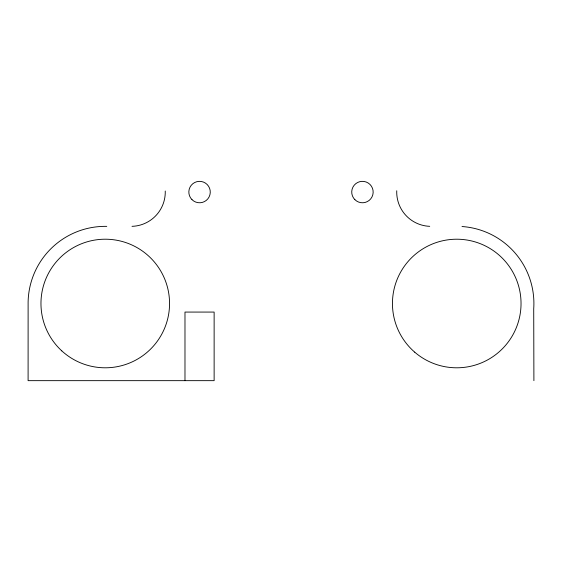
<?xml version="1.0" encoding="UTF-8"?>
<svg xmlns="http://www.w3.org/2000/svg" width="562" height="562" viewBox="0 0 562 562"><rect width="100%" height="100%" fill="white"/><g stroke="black" fill="none" stroke-linecap="round" stroke-linejoin="round"><path stroke-width="0.84" d="M533.9 380.65L533.717 308.77A77.156 77.156 0 0 0 462.013 226.528M184.982 380.657L184.982 312.072L214.129 312.072L214.129 380.657L28.1 380.657L28.114 301.991A77.156 77.156 0 0 1 106.773 226.367M165.249 191.024A34.289 34.289 0 0 1 132.014 226.331M429.719 226.324A34.289 34.289 0 0 1 396.744 190.764M191.979 199.636A10.713 10.713 0 0 0 209.907 194.831A10.713 10.713 0 0 0 196.784 181.709A10.713 10.713 0 0 0 191.979 199.636M354.868 199.636A10.713 10.713 0 0 0 372.796 194.831A10.713 10.713 0 0 0 359.666 181.709A10.713 10.713 0 0 0 354.868 199.636M61.778 350.871A64.3 64.3 0 0 0 168.017 317.474A64.3 64.3 0 0 0 85.972 242.166A64.3 64.3 0 0 0 61.778 350.871M414.721 352.17A64.3 64.3 0 0 0 519.899 315.563A64.3 64.3 0 0 0 435.606 242.784A64.3 64.3 0 0 0 414.721 352.17"/></g></svg>
